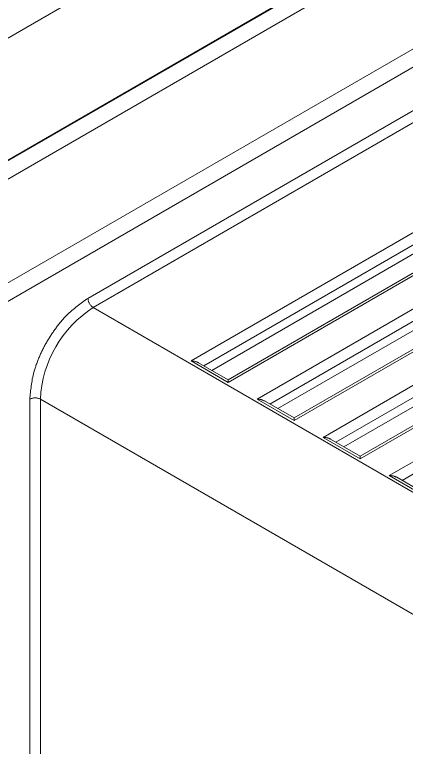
# Paper-space layout 'Blatt1' of a CAD drawing. Header units: millimetres. Extents: x 0 to 1189, y 0 to 841.
# Drawn here: x 925.444 to 926.492, y 250.801 to 252.76 of the extents above; entities that cross this region are included whole.
import ezdxf

# ---------------------------------------------------------------- set-up
doc = ezdxf.new("R2010")
doc.units = ezdxf.units.MM
doc.linetypes.add('PHANTOM', pattern=[12.7, 6.35, -1.27, 1.27, -1.27, 1.27, -1.27])

psp = doc.layouts.new('Blatt1')

# ---------------------------------------------------------------- linework, layer by layer
at = {"color": 8, "linetype": 'PHANTOM', "lineweight": 18}
for p, q in [((924.7677, 252.3174), (927.3132, 253.7869)), ((924.9091, 252.0724), (927.4547, 253.542)), ((927.2468, 253.4203), (925.117, 252.1908)), ((927.268, 253.3836), (925.1382, 252.1541)), ((927.5084, 253.2448), (925.3786, 252.0153)), ((925.3998, 251.9785), (927.5296, 253.208)), ((925.6402, 252.0014), (927.2892, 252.9533)), ((927.3033, 252.9288), (925.6544, 251.9769)), ((925.916, 251.834), (927.5508, 252.7778)), ((925.9501, 251.821), (927.5508, 252.7451)), ((927.5508, 252.7206), (925.9714, 251.8088)), ((927.6498, 252.7206), (926.015, 251.7768)), ((926.0928, 251.7319), (927.7276, 252.6757)), ((926.1269, 251.719), (927.7276, 252.6431)), ((927.7276, 252.6186), (926.1481, 251.7067)), ((927.8266, 252.6186), (926.1918, 251.6748)), ((926.2695, 251.6299), (927.9044, 252.5737)), ((926.3037, 251.6169), (927.9044, 252.541)), ((927.9044, 252.5165), (926.3249, 251.6047)), ((928.0034, 252.5165), (926.3685, 251.5727)), ((926.4463, 251.5278), (928.0812, 252.4716)), ((926.4805, 251.5149), (928.0812, 252.439)), ((925.6544, 251.9769), (927.2666, 251.0462)), ((926.015, 251.7768), (925.916, 251.834)), ((925.4847, 249.8277), (925.4847, 251.7319)), ((927.1251, 250.8012), (925.5129, 251.7319)), ((925.5129, 251.7319), (925.5129, 249.8277)), ((926.1918, 251.6748), (926.0928, 251.7319)), ((926.3685, 251.5727), (926.2695, 251.6299)), ((926.5453, 251.4707), (926.4463, 251.5278))]:
    psp.add_line(p, q, dxfattribs=at)
at = {"color": 7, "linetype": 'PHANTOM', "lineweight": 18}
for p, q in [((927.6298, 252.7158), (926.015, 251.7836)), ((927.8066, 252.6138), (926.1918, 251.6816)), ((927.9834, 252.5117), (926.3685, 251.5795)), ((926.015, 251.7836), (925.936, 251.8292)), ((926.015, 251.7768), (926.015, 251.7836)), ((926.1918, 251.6816), (926.1128, 251.7272)), ((926.1918, 251.6748), (926.1918, 251.6816)), ((926.3685, 251.5795), (926.2895, 251.6251)), ((926.3685, 251.5727), (926.3685, 251.5795)), ((926.5453, 251.4775), (926.4663, 251.5231))]:
    psp.add_line(p, q, dxfattribs=at)
at = {"color": 8, "linetype": 'PHANTOM', "lineweight": 18}
for centre, radius, start, end in [((925.6709, 252.0028), 0.0307, 182.6055, 237.3945), ((925.82, 251.7179), 0.3074, 122.6055, 177.3945), ((925.4988, 251.7046), 0.0307, 62.6097, 117.3903)]:
    psp.add_arc(centre, radius, start, end, dxfattribs=at)
at = {"color": 7, "linetype": 'PHANTOM', "lineweight": 18}
for centre in [(925.916, 251.8177), (926.0928, 251.7156), (926.2695, 251.6136), (926.4463, 251.5115)]:
    psp.add_ellipse(centre, major_axis=(0.0283, 0), ratio=0.577382, start_param=0.785479, end_param=1.570796, dxfattribs=at)
at = {"color": 8, "linetype": 'PHANTOM', "lineweight": 18}
psp.add_open_spline([(925.4847, 251.7319), (925.4867, 251.7557), (925.49, 251.7924), (925.5093, 251.8455), (925.5294, 251.8856), (925.5542, 251.9232), (925.5904, 251.9665), (925.6207, 251.9877), (925.6402, 252.0014)], degree=3, knots=[0, 0, 0, 0, 0.2394433, 0.3694441, 0.5, 0.6299657, 0.7605567, 1, 1, 1, 1], dxfattribs=at)

doc.saveas('drawing.dxf')
